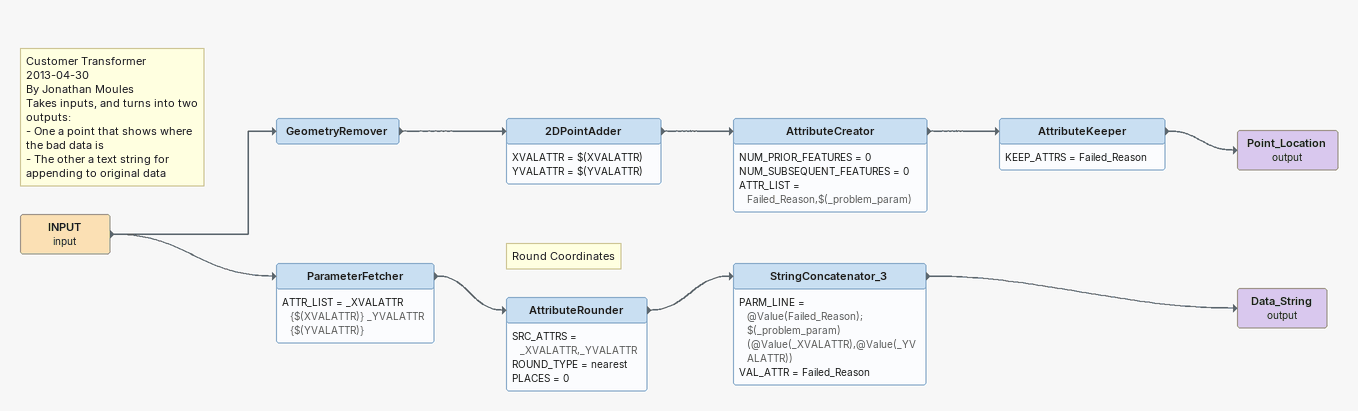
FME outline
Note: Customer Transformer / 2013-04-30 / By Jonathan Moules / Takes inputs, and turns into two outputs: / - One a point that shows where the bad data is / - The other a text string for appending to original data
INPUT (input)
    -> GeometryRemover
    -> ParameterFetcher
GeometryRemover
    -> 2DPointAdder
2DPointAdder
    XVALATTR = $(XVALATTR)
    YVALATTR = $(YVALATTR)
    -> AttributeCreator
AttributeCreator
    NUM_PRIOR_FEATURES = 0
    NUM_SUBSEQUENT_FEATURES = 0
    ATTR_LIST = Failed_Reason,$(_problem_param)
    -> AttributeKeeper
AttributeKeeper
    KEEP_ATTRS = Failed_Reason
    -> Point_Location (output)
Point_Location (output)
ParameterFetcher
    ATTR_LIST = _XVALATTR {$(XVALATTR)} _YVALATTR {$(YVALATTR)}
    -> AttributeRounder
Note: Round Coordinates
AttributeRounder
    SRC_ATTRS = _XVALATTR,_YVALATTR
    ROUND_TYPE = nearest
    PLACES = 0
    -> StringConcatenator_3
StringConcatenator_3
    PARM_LINE = @Value(Failed_Reason); $(_problem_param) (@Value(_XVALATTR),@Value(_YVALATTR))
    VAL_ATTR = Failed_Reason
    -> Data_String (output)
Data_String (output)
